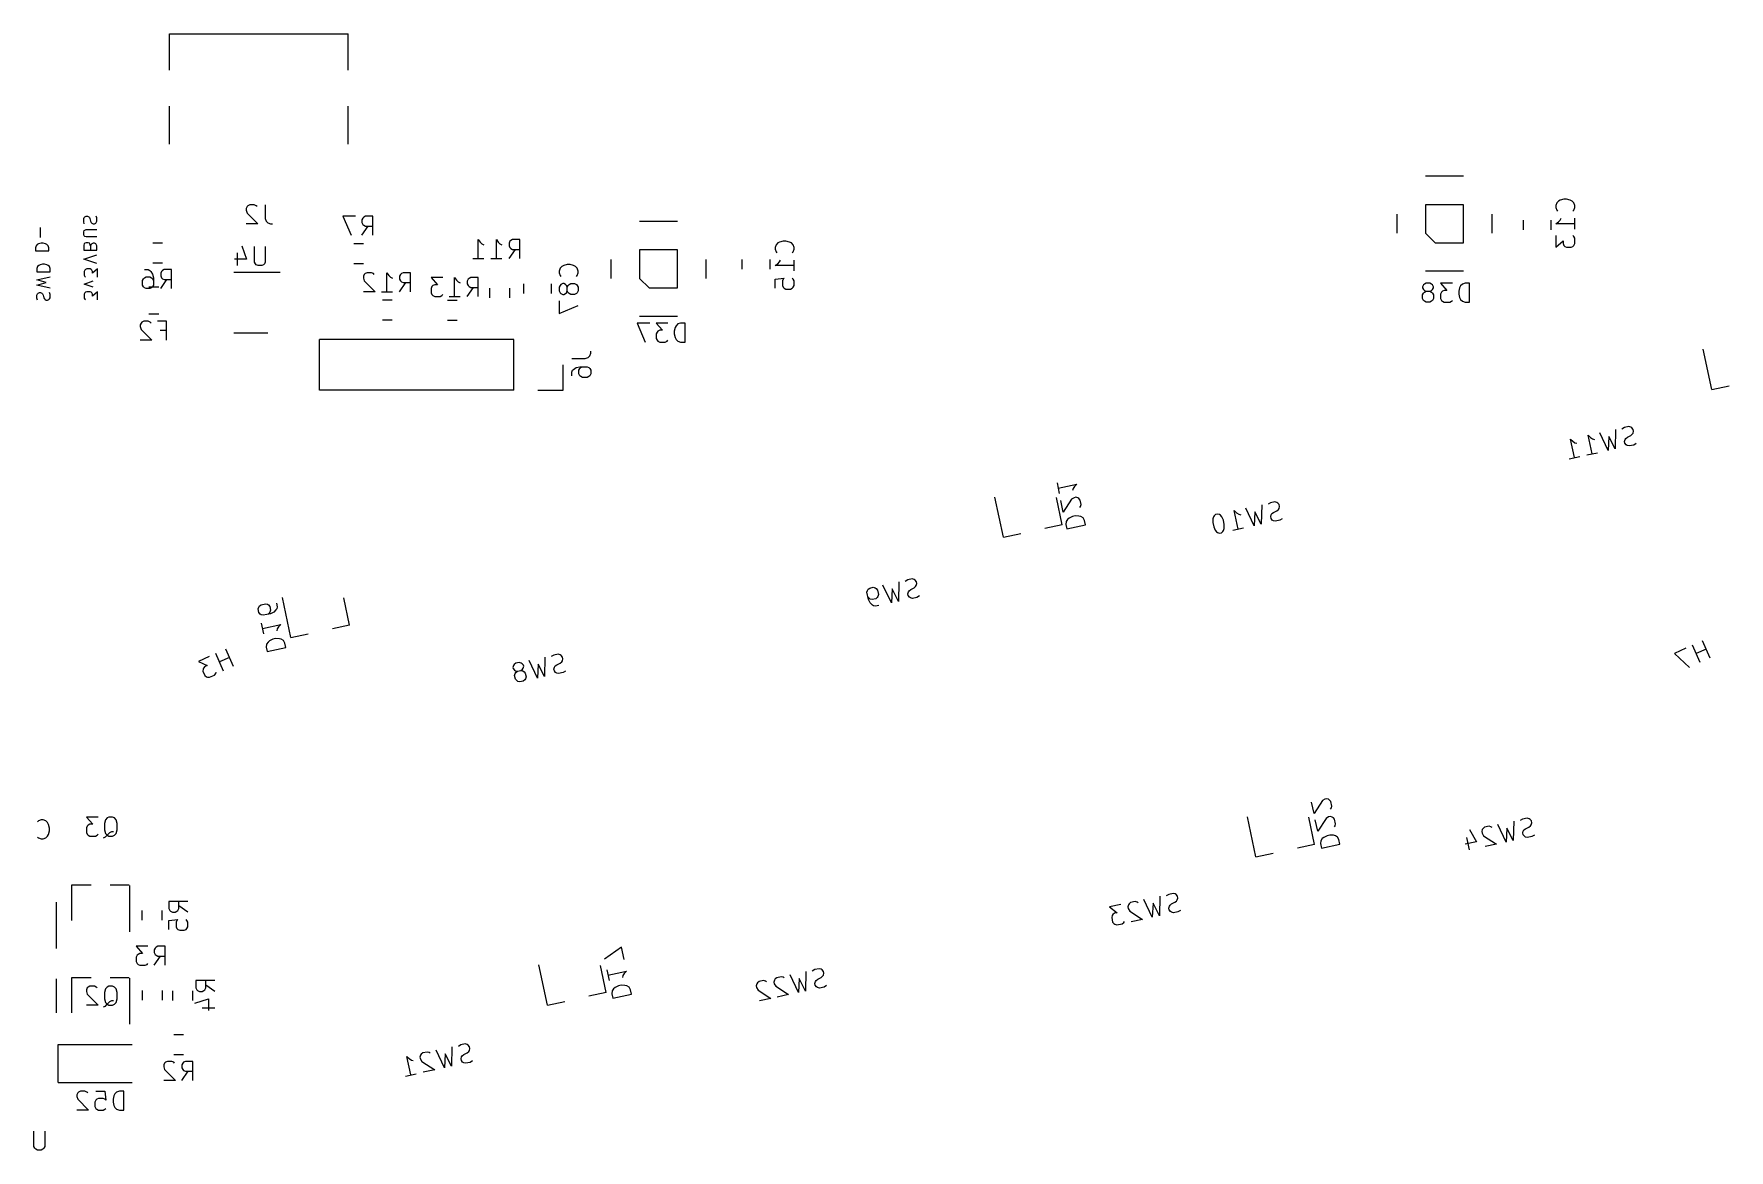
# Model space of a CAD drawing. Extents: x 27 to 362, y 19 to 136.
# Drawn here: x 181.6 to 270.9, y 77.4 to 136.2 of the extents above; entities that cross this region are included whole.
import ezdxf

# ---------------------------------------------------------------- set-up
doc = ezdxf.new("R2010")
doc.units = 0
doc.layers.add('BLACK', color=7, linetype='CONTINUOUS')

msp = doc.modelspace()

# ---------------------------------------------------------------- linework, layer by layer
at = {"layer": 'BLACK', "linetype": 'CONTINUOUS'}
for p, q in [((188.771, 134.267), (188.771, 136.167)), ((188.771, 136.167), (198.171, 136.167)), ((198.171, 134.267), (198.171, 136.167)), ((188.771, 130.367), (188.771, 132.367)), ((198.171, 130.367), (198.171, 132.367)), ((256.901, 128.679), (254.901, 128.679)), ((192.852, 127.075), (192.805, 126.98)), ((192.805, 126.98), (192.805, 126.884)), ((192.805, 126.884), (192.852, 126.741)), ((192.9, 127.122), (192.852, 127.075)), ((192.852, 126.741), (193.424, 126.17)), ((192.995, 127.17), (192.9, 127.122)), ((193.233, 127.17), (192.995, 127.17)), ((193.329, 127.122), (193.233, 127.17)), ((193.376, 127.075), (193.329, 127.122)), ((193.805, 127.17), (193.805, 126.456)), ((256.901, 127.179), (254.901, 127.179)), ((254.901, 127.179), (254.901, 125.679)), ((256.901, 125.179), (256.901, 127.179)), ((261.8, 127.271), (261.752, 127.129)), ((261.752, 127.129), (261.752, 127.033)), ((261.752, 127.033), (261.8, 126.89)), ((261.895, 127.367), (261.8, 127.271)), ((261.8, 126.89), (261.848, 126.843)), ((261.99, 127.414), (261.895, 127.367)), ((262.181, 127.462), (261.99, 127.414)), ((262.324, 127.462), (262.181, 127.462)), ((262.514, 127.414), (262.324, 127.462)), ((262.61, 127.367), (262.514, 127.414)), ((262.705, 127.271), (262.61, 127.367)), ((262.657, 126.843), (262.705, 126.89)), ((262.752, 127.129), (262.705, 127.271)), ((262.705, 126.89), (262.752, 127.033)), ((262.752, 127.033), (262.752, 127.129)), ((181.975, 125.446), (181.975, 125.979)), ((184.249, 126.446), (184.282, 126.512)), ((184.249, 126.279), (184.249, 126.446)), ((184.282, 126.179), (184.249, 126.279)), ((184.282, 126.512), (184.315, 126.546)), ((184.282, 125.812), (184.315, 125.846)), ((184.315, 126.546), (184.382, 126.579)), ((184.315, 125.846), (184.382, 125.879)), ((184.382, 126.579), (184.449, 126.579)), ((184.382, 125.879), (184.949, 125.879)), ((184.449, 126.579), (184.515, 126.546)), ((184.515, 126.546), (184.549, 126.512)), ((184.549, 126.512), (184.582, 126.446)), ((184.582, 126.446), (184.615, 126.312)), ((184.615, 126.312), (184.649, 126.246)), ((184.649, 126.246), (184.682, 126.212)), ((184.682, 126.212), (184.749, 126.179)), ((184.749, 126.179), (184.815, 126.179)), ((184.815, 126.179), (184.882, 126.212)), ((184.882, 126.212), (184.915, 126.246)), ((184.949, 126.479), (184.915, 126.579)), ((184.915, 126.246), (184.949, 126.312)), ((184.949, 126.312), (184.949, 126.479)), ((193.424, 126.17), (192.805, 126.17)), ((193.805, 126.456), (193.852, 126.313)), ((193.852, 126.313), (193.948, 126.218)), ((193.948, 126.218), (194.091, 126.17)), ((194.091, 126.17), (194.186, 126.17)), ((198.565, 126.57), (197.898, 126.57)), ((197.898, 126.57), (198.327, 125.57)), ((198.946, 126.475), (198.898, 126.38)), ((198.898, 126.38), (198.898, 126.237)), ((198.898, 126.237), (198.946, 126.141)), ((198.898, 125.57), (199.231, 126.046)), ((198.993, 126.522), (198.946, 126.475)), ((198.946, 126.141), (198.993, 126.094)), ((199.089, 126.57), (198.993, 126.522)), ((198.993, 126.094), (199.089, 126.046)), ((199.47, 126.57), (199.089, 126.57)), ((199.089, 126.046), (199.47, 126.046)), ((199.47, 125.57), (199.47, 126.57)), ((215.52, 126.297), (213.52, 126.297)), ((253.401, 125.679), (253.401, 126.679)), ((258.401, 125.679), (258.401, 126.679)), ((260.028, 126.371), (260.028, 125.849)), ((261.498, 126.371), (261.498, 125.849)), ((261.752, 126.176), (261.895, 126.271)), ((262.752, 126.176), (261.752, 126.176)), ((261.895, 126.271), (261.99, 126.367)), ((261.99, 126.367), (262.038, 126.462)), ((262.752, 125.89), (262.752, 126.462)), ((181.742, 125.012), (181.709, 124.912)), ((181.809, 125.079), (181.742, 125.012)), ((181.875, 125.112), (181.809, 125.079)), ((182.009, 125.146), (181.875, 125.112)), ((182.109, 125.146), (182.009, 125.146)), ((182.242, 125.112), (182.109, 125.146)), ((182.309, 125.079), (182.242, 125.112)), ((182.375, 125.012), (182.309, 125.079)), ((182.409, 124.912), (182.375, 125.012)), ((184.249, 125.746), (184.282, 125.812)), ((184.249, 125.612), (184.249, 125.746)), ((184.282, 125.546), (184.249, 125.612)), ((184.282, 125.112), (184.249, 125.046)), ((184.249, 125.046), (184.249, 124.779)), ((184.315, 125.512), (184.282, 125.546)), ((184.315, 125.146), (184.282, 125.112)), ((184.382, 125.479), (184.315, 125.512)), ((184.382, 125.179), (184.315, 125.146)), ((184.949, 125.479), (184.382, 125.479)), ((184.482, 125.179), (184.382, 125.179)), ((184.549, 125.146), (184.482, 125.179)), ((184.582, 125.112), (184.549, 125.146)), ((184.615, 125.012), (184.582, 125.112)), ((184.649, 125.079), (184.615, 125.012)), ((184.615, 125.012), (184.615, 124.779)), ((184.682, 125.112), (184.649, 125.079)), ((184.749, 125.146), (184.682, 125.112)), ((184.815, 125.146), (184.749, 125.146)), ((184.882, 125.112), (184.815, 125.146)), ((184.915, 125.079), (184.882, 125.112)), ((184.949, 125.012), (184.915, 125.079)), ((184.949, 124.779), (184.949, 125.012)), ((187.882, 125.165), (188.391, 125.165)), ((192.575, 125.018), (192.813, 124.303)), ((193.242, 124.16), (193.242, 124.97)), ((193.813, 124.97), (193.813, 124.16)), ((198.986, 125.115), (198.477, 125.115)), ((205.024, 124.348), (205.024, 125.348)), ((205.024, 125.348), (205.119, 125.205)), ((205.119, 125.205), (205.214, 125.11)), ((205.214, 125.11), (205.31, 125.062)), ((205.976, 124.348), (205.976, 125.348)), ((205.976, 125.348), (206.071, 125.205)), ((206.071, 125.205), (206.167, 125.11)), ((206.167, 125.11), (206.262, 125.062)), ((206.69, 125.252), (206.643, 125.157)), ((206.643, 125.157), (206.643, 125.014)), ((206.643, 125.014), (206.69, 124.919)), ((206.738, 125.3), (206.69, 125.252)), ((206.833, 125.348), (206.738, 125.3)), ((207.214, 125.348), (206.833, 125.348)), ((207.214, 124.348), (207.214, 125.348)), ((220.7, 125.071), (220.652, 124.929)), ((220.795, 125.167), (220.7, 125.071)), ((220.89, 125.214), (220.795, 125.167)), ((221.081, 125.262), (220.89, 125.214)), ((221.224, 125.262), (221.081, 125.262)), ((221.414, 125.214), (221.224, 125.262)), ((221.51, 125.167), (221.414, 125.214)), ((221.605, 125.071), (221.51, 125.167)), ((221.652, 124.929), (221.605, 125.071)), ((254.901, 125.679), (255.401, 125.179)), ((255.401, 125.179), (256.901, 125.179)), ((261.752, 125.557), (261.752, 124.938)), ((261.752, 124.938), (262.133, 125.271)), ((262.133, 125.271), (262.133, 125.129)), ((262.133, 125.129), (262.181, 125.033)), ((262.181, 125.033), (262.229, 124.986)), ((262.229, 124.986), (262.324, 124.938)), ((262.562, 124.938), (262.657, 124.986)), ((262.705, 125.51), (262.657, 125.557)), ((262.657, 124.986), (262.705, 125.033)), ((262.752, 125.414), (262.705, 125.51)), ((262.705, 125.033), (262.752, 125.129)), ((262.752, 125.129), (262.752, 125.414)), ((181.709, 124.912), (181.709, 124.746)), ((181.709, 124.746), (182.409, 124.746)), ((182.409, 124.746), (182.409, 124.912)), ((184.249, 124.779), (184.949, 124.779)), ((184.249, 124.312), (184.949, 124.546)), ((184.949, 124.079), (184.249, 124.312)), ((187.882, 124.12), (188.391, 124.12)), ((192.813, 124.303), (192.194, 124.303)), ((192.337, 124.637), (192.337, 123.97)), ((193.29, 124.065), (193.242, 124.16)), ((193.337, 124.018), (193.29, 124.065)), ((193.766, 124.065), (193.718, 124.018)), ((193.813, 124.16), (193.766, 124.065)), ((198.986, 124.07), (198.477, 124.07)), ((204.738, 124.348), (205.31, 124.348)), ((205.69, 124.348), (206.262, 124.348)), ((206.643, 124.348), (206.976, 124.824)), ((206.69, 124.919), (206.738, 124.871)), ((206.738, 124.871), (206.833, 124.824)), ((206.833, 124.824), (207.214, 124.824)), ((212.02, 123.297), (212.02, 124.297)), ((215.52, 124.797), (213.52, 124.797)), ((213.52, 124.797), (213.52, 123.297)), ((215.52, 122.797), (215.52, 124.797)), ((217.02, 123.297), (217.02, 124.297)), ((218.906, 124.302), (218.906, 123.78)), ((220.376, 124.302), (220.376, 123.78)), ((220.652, 124.929), (220.652, 124.833)), ((220.652, 124.833), (220.7, 124.69)), ((220.652, 123.976), (220.795, 124.071)), ((220.7, 124.69), (220.748, 124.643)), ((220.795, 124.071), (220.89, 124.167)), ((220.89, 124.167), (220.938, 124.262)), ((221.557, 124.643), (221.605, 124.69)), ((221.605, 124.69), (221.652, 124.833)), ((221.652, 124.833), (221.652, 124.929)), ((221.652, 123.69), (221.652, 124.262)), ((262.324, 124.938), (262.562, 124.938)), ((181.817, 123.917), (181.783, 123.817)), ((181.783, 123.817), (181.783, 123.65)), ((181.783, 123.65), (182.483, 123.65)), ((181.783, 123.217), (182.483, 123.383)), ((182.283, 123.083), (181.783, 123.217)), ((181.883, 123.983), (181.817, 123.917)), ((181.95, 124.017), (181.883, 123.983)), ((182.083, 124.05), (181.95, 124.017)), ((182.183, 124.05), (182.083, 124.05)), ((182.317, 124.017), (182.183, 124.05)), ((182.383, 123.983), (182.317, 124.017)), ((182.45, 123.917), (182.383, 123.983)), ((182.483, 123.817), (182.45, 123.917)), ((182.483, 123.65), (182.483, 123.817)), ((184.317, 123.733), (184.283, 123.667)), ((184.283, 123.667), (184.283, 123.467)), ((184.283, 123.467), (184.317, 123.4)), ((184.283, 123), (184.75, 123.167)), ((184.35, 123.767), (184.317, 123.733)), ((184.317, 123.4), (184.35, 123.367)), ((184.417, 123.8), (184.35, 123.767)), ((184.583, 123.8), (184.417, 123.8)), ((184.65, 123.767), (184.583, 123.8)), ((184.683, 123.733), (184.65, 123.767)), ((184.717, 123.667), (184.683, 123.733)), ((184.983, 123.8), (184.717, 123.567)), ((184.717, 123.567), (184.717, 123.667)), ((184.983, 123.367), (184.983, 123.8)), ((187.351, 123.189), (187.398, 123.284)), ((187.351, 122.95), (187.351, 123.189)), ((187.398, 123.284), (187.446, 123.331)), ((187.446, 123.76), (187.636, 123.76)), ((187.446, 123.331), (187.541, 123.379)), ((187.541, 123.379), (187.732, 123.379)), ((187.636, 123.76), (187.732, 123.712)), ((187.732, 123.712), (187.779, 123.665)), ((187.732, 123.379), (187.827, 123.331)), ((187.779, 123.665), (187.875, 123.522)), ((187.827, 123.331), (187.875, 123.284)), ((187.875, 123.522), (187.922, 123.331)), ((187.875, 123.284), (187.922, 123.189)), ((187.922, 123.331), (187.922, 122.95)), ((188.351, 123.665), (188.303, 123.57)), ((188.303, 123.57), (188.303, 123.427)), ((188.303, 123.427), (188.351, 123.331)), ((188.303, 122.76), (188.636, 123.236)), ((188.398, 123.712), (188.351, 123.665)), ((188.351, 123.331), (188.398, 123.284)), ((188.494, 123.76), (188.398, 123.712)), ((188.398, 123.284), (188.494, 123.236)), ((188.875, 123.76), (188.494, 123.76)), ((188.494, 123.236), (188.875, 123.236)), ((188.875, 122.76), (188.875, 123.76)), ((192.151, 123.632), (194.601, 123.632)), ((193.432, 123.97), (193.337, 124.018)), ((193.623, 123.97), (193.432, 123.97)), ((193.718, 124.018), (193.623, 123.97)), ((199.025, 123.505), (198.977, 123.41)), ((198.977, 123.41), (198.977, 123.314)), ((198.977, 123.314), (199.025, 123.171)), ((199.072, 123.552), (199.025, 123.505)), ((199.025, 123.171), (199.596, 122.6)), ((199.168, 123.6), (199.072, 123.552)), ((199.406, 123.6), (199.168, 123.6)), ((199.501, 123.552), (199.406, 123.6)), ((199.549, 123.505), (199.501, 123.552)), ((200.215, 122.6), (200.215, 123.6)), ((200.215, 123.6), (200.31, 123.457)), ((200.31, 123.457), (200.406, 123.362)), ((200.406, 123.362), (200.501, 123.314)), ((200.929, 123.505), (200.882, 123.41)), ((200.882, 123.41), (200.882, 123.267)), ((200.882, 123.267), (200.929, 123.171)), ((200.977, 123.552), (200.929, 123.505)), ((200.929, 123.171), (200.977, 123.124)), ((201.072, 123.6), (200.977, 123.552)), ((201.453, 123.6), (201.072, 123.6)), ((201.453, 122.6), (201.453, 123.6)), ((203.157, 123.348), (202.538, 123.348)), ((202.538, 123.348), (202.871, 122.967)), ((203.776, 122.348), (203.776, 123.348)), ((203.776, 123.348), (203.871, 123.205)), ((203.871, 123.205), (203.967, 123.11)), ((204.49, 123.252), (204.443, 123.157)), ((204.538, 123.3), (204.49, 123.252)), ((204.633, 123.348), (204.538, 123.3)), ((205.014, 123.348), (204.633, 123.348)), ((205.014, 122.348), (205.014, 123.348)), ((209.331, 123.831), (209.284, 123.688)), ((209.284, 123.688), (209.284, 123.593)), ((209.284, 123.593), (209.331, 123.45)), ((209.427, 123.927), (209.331, 123.831)), ((209.331, 123.45), (209.379, 123.403)), ((209.522, 123.974), (209.427, 123.927)), ((209.712, 124.022), (209.522, 123.974)), ((209.855, 124.022), (209.712, 124.022)), ((210.046, 123.974), (209.855, 124.022)), ((210.141, 123.927), (210.046, 123.974)), ((210.236, 123.831), (210.141, 123.927)), ((210.189, 123.403), (210.236, 123.45)), ((210.284, 123.688), (210.236, 123.831)), ((210.236, 123.45), (210.284, 123.593)), ((210.284, 123.593), (210.284, 123.688)), ((213.52, 123.297), (214.02, 122.797)), ((221.652, 123.976), (220.652, 123.976)), ((220.652, 123.262), (221.129, 123.31)), ((220.652, 122.786), (220.652, 123.262)), ((221.081, 123.262), (221.033, 123.167)), ((221.033, 123.167), (221.033, 122.929)), ((221.129, 123.31), (221.081, 123.262)), ((221.605, 123.262), (221.557, 123.31)), ((221.652, 123.167), (221.605, 123.262)), ((221.652, 122.929), (221.652, 123.167)), ((256.901, 123.679), (254.901, 123.679)), ((181.783, 122.95), (182.283, 123.083)), ((182.483, 122.783), (181.783, 122.95)), ((181.783, 122.417), (181.817, 122.483)), ((181.783, 122.25), (181.783, 122.417)), ((181.817, 122.483), (181.85, 122.517)), ((181.85, 122.517), (181.917, 122.55)), ((181.917, 122.55), (181.983, 122.55)), ((181.983, 122.55), (182.05, 122.517)), ((182.05, 122.517), (182.083, 122.483)), ((182.083, 122.483), (182.117, 122.417)), ((182.117, 122.417), (182.15, 122.283)), ((182.15, 122.283), (182.183, 122.217)), ((182.483, 122.45), (182.45, 122.55)), ((182.45, 122.217), (182.483, 122.283)), ((182.483, 122.283), (182.483, 122.45)), ((184.75, 122.833), (184.283, 123)), ((184.317, 122.533), (184.283, 122.467)), ((184.283, 122.467), (184.283, 122.267)), ((184.35, 122.567), (184.317, 122.533)), ((184.417, 122.6), (184.35, 122.567)), ((184.583, 122.6), (184.417, 122.6)), ((184.65, 122.567), (184.583, 122.6)), ((184.683, 122.533), (184.65, 122.567)), ((184.717, 122.467), (184.683, 122.533)), ((184.983, 122.6), (184.717, 122.367)), ((184.717, 122.367), (184.717, 122.467)), ((184.983, 122.167), (184.983, 122.6)), ((187.398, 122.855), (187.351, 122.95)), ((187.446, 122.808), (187.398, 122.855)), ((187.541, 122.76), (187.446, 122.808)), ((187.732, 122.76), (187.541, 122.76)), ((187.676, 122.857), (188.199, 122.857)), ((187.827, 122.808), (187.732, 122.76)), ((187.875, 122.855), (187.827, 122.808)), ((187.922, 122.95), (187.875, 122.855)), ((199.596, 122.6), (198.977, 122.6)), ((199.929, 122.6), (200.501, 122.6)), ((200.882, 122.6), (201.215, 123.076)), ((200.977, 123.124), (201.072, 123.076)), ((201.072, 123.076), (201.453, 123.076)), ((202.586, 122.871), (202.538, 122.776)), ((202.538, 122.776), (202.538, 122.538)), ((202.538, 122.538), (202.586, 122.443)), ((202.633, 122.919), (202.586, 122.871)), ((202.586, 122.443), (202.633, 122.395)), ((202.729, 122.967), (202.633, 122.919)), ((202.633, 122.395), (202.729, 122.348)), ((202.871, 122.967), (202.729, 122.967)), ((202.729, 122.348), (203.014, 122.348)), ((203.014, 122.348), (203.11, 122.395)), ((203.11, 122.395), (203.157, 122.443)), ((203.49, 122.348), (204.062, 122.348)), ((203.967, 123.11), (204.062, 123.062)), ((204.443, 123.157), (204.443, 123.014)), ((204.443, 123.014), (204.49, 122.919)), ((204.443, 122.348), (204.776, 122.824)), ((204.49, 122.919), (204.538, 122.871)), ((204.538, 122.871), (204.633, 122.824)), ((204.633, 122.824), (205.014, 122.824)), ((205.64, 122.268), (205.64, 122.777)), ((206.685, 122.268), (206.685, 122.777)), ((207.416, 122.499), (207.416, 123.021)), ((208.886, 122.499), (208.886, 123.021)), ((209.331, 122.927), (209.284, 122.831)), ((209.284, 122.831), (209.284, 122.641)), ((209.284, 122.641), (209.331, 122.546)), ((209.379, 122.974), (209.331, 122.927)), ((209.331, 122.546), (209.379, 122.498)), ((209.474, 123.022), (209.379, 122.974)), ((209.379, 122.498), (209.474, 122.45)), ((209.522, 123.022), (209.474, 123.022)), ((209.474, 122.45), (209.522, 122.45)), ((209.617, 122.974), (209.522, 123.022)), ((209.522, 122.45), (209.617, 122.498)), ((209.665, 122.927), (209.617, 122.974)), ((209.617, 122.498), (209.665, 122.546)), ((209.712, 122.831), (209.665, 122.927)), ((209.665, 122.546), (209.712, 122.641)), ((209.712, 122.831), (209.76, 122.927)), ((209.712, 122.641), (209.712, 122.831)), ((209.76, 122.546), (209.712, 122.641)), ((209.76, 122.927), (209.808, 122.974)), ((209.808, 122.498), (209.76, 122.546)), ((209.808, 122.974), (209.903, 123.022)), ((209.903, 122.45), (209.808, 122.498)), ((209.903, 123.022), (210.093, 123.022)), ((210.093, 122.45), (209.903, 122.45)), ((210.093, 123.022), (210.189, 122.974)), ((210.189, 122.498), (210.093, 122.45)), ((210.189, 122.974), (210.236, 122.927)), ((210.236, 122.546), (210.189, 122.498)), ((210.236, 122.927), (210.284, 122.831)), ((210.284, 122.641), (210.236, 122.546)), ((210.284, 122.831), (210.284, 122.641)), ((214.02, 122.797), (215.52, 122.797)), ((221.033, 122.929), (221.081, 122.833)), ((221.081, 122.833), (221.129, 122.786)), ((221.129, 122.786), (221.224, 122.738)), ((221.224, 122.738), (221.462, 122.738)), ((221.462, 122.738), (221.557, 122.786)), ((221.557, 122.786), (221.605, 122.833)), ((221.605, 122.833), (221.652, 122.929)), ((254.786, 122.952), (254.738, 122.857)), ((254.738, 122.857), (254.738, 122.81)), ((254.738, 122.81), (254.786, 122.714)), ((254.738, 122.429), (254.786, 122.524)), ((254.738, 122.238), (254.738, 122.429)), ((254.833, 123), (254.786, 122.952)), ((254.786, 122.714), (254.833, 122.667)), ((254.786, 122.524), (254.833, 122.571)), ((254.929, 123.048), (254.833, 123)), ((254.833, 122.667), (254.929, 122.619)), ((254.833, 122.571), (254.929, 122.619)), ((255.119, 123.048), (254.929, 123.048)), ((254.929, 122.619), (255.119, 122.619)), ((255.214, 123), (255.119, 123.048)), ((255.119, 122.619), (255.214, 122.667)), ((255.119, 122.619), (255.214, 122.571)), ((255.262, 122.952), (255.214, 123)), ((255.214, 122.667), (255.262, 122.714)), ((255.214, 122.571), (255.262, 122.524)), ((255.31, 122.857), (255.262, 122.952)), ((255.262, 122.714), (255.31, 122.81)), ((255.262, 122.524), (255.31, 122.429)), ((255.31, 122.81), (255.31, 122.857)), ((255.31, 122.429), (255.31, 122.238)), ((256.31, 123.048), (255.69, 123.048)), ((255.69, 123.048), (256.024, 122.667)), ((255.738, 122.571), (255.69, 122.476)), ((255.69, 122.476), (255.69, 122.238)), ((255.786, 122.619), (255.738, 122.571)), ((255.881, 122.667), (255.786, 122.619)), ((256.024, 122.667), (255.881, 122.667)), ((256.69, 122.81), (256.643, 122.619)), ((256.643, 122.619), (256.643, 122.476)), ((256.643, 122.476), (256.69, 122.286)), ((256.738, 122.905), (256.69, 122.81)), ((256.69, 122.286), (256.738, 122.19)), ((256.833, 123), (256.738, 122.905)), ((256.976, 123.048), (256.833, 123)), ((257.214, 123.048), (256.976, 123.048)), ((257.214, 122.048), (257.214, 123.048)), ((181.817, 122.15), (181.783, 122.25)), ((182.183, 122.217), (182.217, 122.183)), ((182.217, 122.183), (182.283, 122.15)), ((182.283, 122.15), (182.35, 122.15)), ((182.35, 122.15), (182.417, 122.183)), ((182.417, 122.183), (182.45, 122.217)), ((184.283, 122.267), (184.317, 122.2)), ((184.317, 122.2), (184.35, 122.167)), ((187.676, 121.437), (188.199, 121.437)), ((200.494, 122.145), (199.984, 122.145)), ((203.396, 122.145), (203.905, 122.145)), ((209.284, 122.117), (209.284, 121.45)), ((209.284, 121.45), (210.284, 121.879)), ((254.786, 122.143), (254.738, 122.238)), ((254.833, 122.095), (254.786, 122.143)), ((254.929, 122.048), (254.833, 122.095)), ((255.119, 122.048), (254.929, 122.048)), ((255.214, 122.095), (255.119, 122.048)), ((255.262, 122.143), (255.214, 122.095)), ((255.31, 122.238), (255.262, 122.143)), ((255.69, 122.238), (255.738, 122.143)), ((255.738, 122.143), (255.786, 122.095)), ((255.786, 122.095), (255.881, 122.048)), ((255.881, 122.048), (256.167, 122.048)), ((256.167, 122.048), (256.262, 122.095)), ((256.262, 122.095), (256.31, 122.143)), ((256.738, 122.19), (256.833, 122.095)), ((256.833, 122.095), (256.976, 122.048)), ((256.976, 122.048), (257.214, 122.048)), ((187.271, 120.95), (187.223, 120.855)), ((187.223, 120.855), (187.223, 120.759)), ((187.223, 120.759), (187.271, 120.616)), ((187.319, 120.997), (187.271, 120.95)), ((187.271, 120.616), (187.843, 120.045)), ((187.414, 121.045), (187.319, 120.997)), ((187.652, 121.045), (187.414, 121.045)), ((187.747, 120.997), (187.652, 121.045)), ((187.795, 120.95), (187.747, 120.997)), ((188.604, 121.045), (188.128, 121.045)), ((188.271, 120.569), (188.604, 120.569)), ((188.604, 120.045), (188.604, 121.045)), ((200.494, 121.1), (199.984, 121.1)), ((203.396, 121.1), (203.905, 121.1)), ((214.057, 120.948), (213.39, 120.948)), ((213.39, 120.948), (213.819, 119.948)), ((215.52, 121.297), (213.52, 121.297)), ((215.01, 120.948), (214.39, 120.948)), ((214.39, 120.948), (214.724, 120.567)), ((214.486, 120.519), (214.438, 120.471)), ((214.581, 120.567), (214.486, 120.519)), ((214.724, 120.567), (214.581, 120.567)), ((215.39, 120.71), (215.343, 120.519)), ((215.343, 120.519), (215.343, 120.376)), ((215.438, 120.805), (215.39, 120.71)), ((215.533, 120.9), (215.438, 120.805)), ((215.676, 120.948), (215.533, 120.9)), ((215.914, 120.948), (215.676, 120.948)), ((215.914, 119.948), (215.914, 120.948)), ((187.843, 120.045), (187.223, 120.045)), ((193.951, 120.412), (192.151, 120.412)), ((196.673, 117.417), (196.673, 120.077)), ((206.893, 120.077), (196.673, 120.077)), ((206.893, 117.417), (206.893, 120.077)), ((214.438, 120.471), (214.39, 120.376)), ((214.39, 120.376), (214.39, 120.138)), ((214.39, 120.138), (214.438, 120.043)), ((214.438, 120.043), (214.486, 119.995)), ((214.486, 119.995), (214.581, 119.948)), ((214.581, 119.948), (214.867, 119.948)), ((214.867, 119.948), (214.962, 119.995)), ((214.962, 119.995), (215.01, 120.043)), ((215.343, 120.376), (215.39, 120.186)), ((215.39, 120.186), (215.438, 120.09)), ((215.438, 120.09), (215.533, 119.995)), ((215.533, 119.995), (215.676, 119.948)), ((215.676, 119.948), (215.914, 119.948)), ((209.493, 117.417), (209.493, 118.747)), ((209.945, 119.081), (210.659, 119.081)), ((210.659, 119.081), (210.802, 119.128)), ((210.802, 119.128), (210.898, 119.224)), ((210.898, 119.224), (210.945, 119.366)), ((210.945, 119.366), (210.945, 119.462)), ((269.967, 117.454), (269.518, 119.566)), ((209.945, 118.366), (209.993, 118.462)), ((209.945, 118.176), (209.945, 118.366)), ((209.993, 118.462), (210.04, 118.509)), ((210.04, 118.509), (210.183, 118.605)), ((210.183, 118.605), (210.374, 118.652)), ((210.326, 118.462), (210.374, 118.557)), ((210.326, 118.271), (210.326, 118.462)), ((210.374, 118.176), (210.326, 118.271)), ((210.374, 118.652), (210.755, 118.652)), ((210.374, 118.557), (210.421, 118.605)), ((210.421, 118.128), (210.374, 118.176)), ((210.421, 118.605), (210.517, 118.652)), ((210.517, 118.081), (210.421, 118.128)), ((210.755, 118.081), (210.517, 118.081)), ((210.755, 118.652), (210.85, 118.605)), ((210.85, 118.128), (210.755, 118.081)), ((210.85, 118.605), (210.898, 118.557)), ((210.898, 118.176), (210.85, 118.128)), ((210.898, 118.557), (210.945, 118.462)), ((210.945, 118.271), (210.898, 118.176)), ((210.945, 118.462), (210.945, 118.271)), ((206.893, 117.417), (196.673, 117.417)), ((208.163, 117.417), (209.493, 117.417)), ((269.967, 117.454), (270.877, 117.647)), ((264.504, 114.243), (264.063, 115.172)), ((264.901, 115.35), (264.876, 114.322)), ((265.367, 115.449), (265.237, 115.372)), ((265.6, 115.498), (265.367, 115.449)), ((265.703, 115.471), (265.6, 115.498)), ((265.76, 115.435), (265.703, 115.471)), ((265.826, 115.352), (265.76, 115.435)), ((265.782, 115.099), (265.819, 115.155)), ((265.819, 115.155), (265.846, 115.258)), ((265.846, 115.258), (265.826, 115.352)), ((262.734, 113.867), (262.526, 114.845)), ((262.526, 114.845), (262.649, 114.725)), ((262.649, 114.725), (262.762, 114.652)), ((262.762, 114.652), (262.865, 114.625)), ((263.665, 114.065), (263.457, 115.043)), ((263.457, 115.043), (263.58, 114.923)), ((263.58, 114.923), (263.693, 114.85)), ((263.693, 114.85), (263.796, 114.823)), ((264.542, 114.981), (264.504, 114.243)), ((264.876, 114.322), (264.542, 114.981)), ((265.376, 114.72), (265.403, 114.823)), ((265.396, 114.627), (265.376, 114.72)), ((265.462, 114.544), (265.396, 114.627)), ((265.403, 114.823), (265.439, 114.88)), ((265.439, 114.88), (265.523, 114.946)), ((265.519, 114.507), (265.462, 114.544)), ((265.622, 114.481), (265.519, 114.507)), ((265.523, 114.946), (265.699, 115.032)), ((265.855, 114.53), (265.622, 114.481)), ((265.699, 115.032), (265.782, 115.099)), ((265.984, 114.606), (265.855, 114.53)), ((262.454, 113.807), (263.013, 113.926)), ((263.386, 114.005), (263.945, 114.124)), ((235.495, 112.54), (235.614, 111.981)), ((235.555, 112.261), (236.533, 112.469)), ((236.533, 112.469), (236.413, 112.346)), ((232.675, 109.676), (232.226, 111.788)), ((235.766, 110.333), (235.463, 111.761)), ((235.822, 111.003), (235.693, 111.609)), ((236.262, 111.681), (235.822, 111.003)), ((236.392, 111.757), (236.262, 111.681)), ((236.339, 112.233), (236.313, 112.13)), ((236.413, 112.346), (236.339, 112.233)), ((236.485, 111.777), (236.392, 111.757)), ((236.588, 111.75), (236.485, 111.777)), ((236.645, 111.714), (236.588, 111.75)), ((236.711, 111.63), (236.645, 111.714)), ((236.76, 111.397), (236.711, 111.63)), ((236.134, 110.68), (236.051, 110.614)), ((236.31, 110.766), (236.134, 110.68)), ((236.45, 110.796), (236.31, 110.766)), ((236.646, 110.789), (236.45, 110.796)), ((236.749, 110.762), (236.646, 110.789)), ((236.697, 111.238), (236.734, 111.294)), ((236.734, 111.294), (236.76, 111.397)), ((236.862, 110.689), (236.749, 110.762)), ((236.939, 110.559), (236.862, 110.689)), ((243.726, 110.751), (243.699, 110.648)), ((243.762, 110.808), (243.726, 110.751)), ((243.846, 110.874), (243.762, 110.808)), ((243.939, 110.894), (243.846, 110.874)), ((244.042, 110.867), (243.939, 110.894)), ((244.098, 110.831), (244.042, 110.867)), ((244.165, 110.747), (244.098, 110.831)), ((244.251, 110.571), (244.165, 110.747)), ((245.032, 110.104), (244.824, 111.082)), ((244.824, 111.082), (244.947, 110.962)), ((244.947, 110.962), (245.06, 110.889)), ((245.06, 110.889), (245.163, 110.862)), ((245.87, 110.282), (245.429, 111.211)), ((245.908, 111.02), (245.87, 110.282)), ((246.243, 110.361), (245.908, 111.02)), ((246.268, 111.389), (246.243, 110.361)), ((246.733, 111.488), (246.604, 111.412)), ((246.966, 111.538), (246.733, 111.488)), ((246.742, 110.76), (246.769, 110.863)), ((246.762, 110.667), (246.742, 110.76)), ((246.769, 110.863), (246.806, 110.919)), ((246.806, 110.919), (246.889, 110.986)), ((246.889, 110.986), (247.065, 111.072)), ((247.069, 111.511), (246.966, 111.538)), ((247.065, 111.072), (247.149, 111.138)), ((247.126, 111.474), (247.069, 111.511)), ((247.192, 111.391), (247.126, 111.474)), ((247.149, 111.138), (247.185, 111.195)), ((247.185, 111.195), (247.212, 111.298)), ((247.212, 111.298), (247.192, 111.391)), ((232.675, 109.676), (233.585, 109.869)), ((235.766, 110.333), (234.857, 110.139)), ((235.977, 110.501), (235.96, 110.351)), ((235.96, 110.351), (236.01, 110.118)), ((236.051, 110.614), (235.977, 110.501)), ((236.01, 110.118), (236.988, 110.326)), ((236.988, 110.326), (236.939, 110.559)), ((243.699, 110.648), (243.692, 110.452)), ((243.692, 110.452), (243.741, 110.219)), ((243.741, 110.219), (243.828, 110.043)), ((243.828, 110.043), (243.894, 109.96)), ((243.894, 109.96), (243.95, 109.923)), ((243.95, 109.923), (244.053, 109.896)), ((244.053, 109.896), (244.147, 109.916)), ((244.147, 109.916), (244.23, 109.982)), ((244.23, 109.982), (244.267, 110.039)), ((244.3, 110.338), (244.251, 110.571)), ((244.267, 110.039), (244.293, 110.142)), ((244.293, 110.142), (244.3, 110.338)), ((244.752, 110.045), (245.311, 110.163)), ((246.828, 110.583), (246.762, 110.667)), ((246.885, 110.547), (246.828, 110.583)), ((246.988, 110.52), (246.885, 110.547)), ((247.221, 110.569), (246.988, 110.52)), ((247.351, 110.646), (247.221, 110.569)), ((226.771, 106.222), (226.33, 107.151)), ((227.168, 107.329), (227.143, 106.302)), ((227.634, 107.428), (227.504, 107.352)), ((227.867, 107.478), (227.634, 107.428)), ((227.97, 107.451), (227.867, 107.478)), ((228.026, 107.414), (227.97, 107.451)), ((228.093, 107.331), (228.026, 107.414)), ((228.049, 107.078), (228.086, 107.135)), ((228.086, 107.135), (228.113, 107.238)), ((228.113, 107.238), (228.093, 107.331)), ((195.162, 104.393), (194.713, 106.506)), ((198.253, 105.05), (197.95, 106.478)), ((225.484, 106.777), (225.511, 106.88)), ((225.564, 106.404), (225.484, 106.777)), ((225.511, 106.88), (225.548, 106.936)), ((225.6, 106.461), (225.534, 106.544)), ((225.548, 106.936), (225.631, 107.003)), ((225.65, 106.228), (225.564, 106.404)), ((225.657, 106.424), (225.6, 106.461)), ((225.631, 107.003), (225.817, 107.042)), ((225.773, 106.108), (225.65, 106.228)), ((225.76, 106.397), (225.657, 106.424)), ((225.946, 106.437), (225.76, 106.397)), ((225.817, 107.042), (225.92, 107.015)), ((225.92, 107.015), (225.977, 106.979)), ((226.029, 106.503), (225.946, 106.437)), ((225.977, 106.979), (226.043, 106.896)), ((226.066, 106.56), (226.029, 106.503)), ((226.043, 106.896), (226.093, 106.663)), ((226.093, 106.663), (226.066, 106.56)), ((226.808, 106.961), (226.771, 106.222)), ((227.143, 106.302), (226.808, 106.961)), ((227.643, 106.7), (227.669, 106.803)), ((227.662, 106.607), (227.643, 106.7)), ((227.729, 106.524), (227.662, 106.607)), ((227.669, 106.803), (227.706, 106.859)), ((227.706, 106.859), (227.789, 106.926)), ((227.785, 106.487), (227.729, 106.524)), ((227.888, 106.46), (227.785, 106.487)), ((227.789, 106.926), (227.966, 107.012)), ((228.121, 106.51), (227.888, 106.46)), ((227.966, 107.012), (228.049, 107.078)), ((228.251, 106.586), (228.121, 106.51)), ((193.439, 105.899), (193.466, 106.002)), ((193.479, 105.713), (193.439, 105.899)), ((193.466, 106.002), (193.502, 106.059)), ((193.545, 105.63), (193.479, 105.713)), ((193.502, 106.059), (193.586, 106.125)), ((193.601, 105.593), (193.545, 105.63)), ((193.586, 106.125), (193.819, 106.175)), ((193.705, 105.566), (193.601, 105.593)), ((194.077, 105.645), (193.705, 105.566)), ((193.819, 106.175), (193.922, 106.148)), ((193.922, 106.148), (193.978, 106.111)), ((194.021, 105.682), (193.937, 105.616)), ((193.978, 106.111), (194.045, 106.028)), ((194.057, 105.739), (194.021, 105.682)), ((194.045, 106.028), (194.084, 105.842)), ((194.084, 105.842), (194.057, 105.739)), ((194.254, 105.732), (194.077, 105.645)), ((194.374, 105.854), (194.254, 105.732)), ((194.41, 105.911), (194.374, 105.854)), ((194.397, 106.2), (194.437, 106.014)), ((194.437, 106.014), (194.41, 105.911)), ((225.829, 106.071), (225.773, 106.108)), ((225.932, 106.044), (225.829, 106.071)), ((226.118, 106.084), (225.932, 106.044)), ((193.597, 105.154), (193.716, 104.595)), ((193.657, 104.874), (194.635, 105.082)), ((194.442, 104.847), (194.415, 104.744)), ((194.515, 104.96), (194.442, 104.847)), ((194.635, 105.082), (194.515, 104.96)), ((195.162, 104.393), (196.072, 104.587)), ((198.253, 105.05), (197.343, 104.857)), ((191.619, 102.635), (191.212, 103.548)), ((192.141, 102.867), (191.734, 103.781)), ((193.882, 104.046), (193.865, 103.896)), ((193.865, 103.896), (193.914, 103.663)), ((193.955, 104.159), (193.882, 104.046)), ((193.914, 103.663), (194.892, 103.871)), ((194.038, 104.225), (193.955, 104.159)), ((194.215, 104.311), (194.038, 104.225)), ((194.354, 104.341), (194.215, 104.311)), ((194.551, 104.334), (194.354, 104.341)), ((194.654, 104.307), (194.551, 104.334)), ((194.767, 104.234), (194.654, 104.307)), ((194.843, 104.104), (194.767, 104.234)), ((194.892, 103.871), (194.843, 104.104)), ((268.606, 103.834), (267.997, 103.563)), ((267.997, 103.563), (268.796, 102.824)), ((269.361, 103.076), (268.954, 103.989)), ((269.67, 103.787), (269.148, 103.554)), ((269.883, 103.308), (269.476, 104.222)), ((190.864, 103.394), (190.299, 103.142)), ((190.299, 103.142), (190.758, 102.929)), ((190.536, 102.726), (190.531, 102.62)), ((190.56, 102.789), (190.536, 102.726)), ((190.628, 102.871), (190.56, 102.789)), ((190.758, 102.929), (190.628, 102.871)), ((191.928, 103.346), (191.406, 103.113)), ((206.877, 102.919), (206.851, 102.816)), ((206.851, 102.816), (206.861, 102.769)), ((206.861, 102.769), (206.927, 102.686)), ((206.914, 102.976), (206.877, 102.919)), ((206.997, 103.042), (206.914, 102.976)), ((206.927, 102.686), (206.983, 102.649)), ((206.983, 102.649), (207.086, 102.623)), ((207.184, 103.081), (206.997, 103.042)), ((207.086, 102.623), (207.273, 102.662)), ((207.287, 103.055), (207.184, 103.081)), ((207.273, 102.662), (207.356, 102.729)), ((207.273, 102.662), (207.376, 102.636)), ((207.343, 103.018), (207.287, 103.055)), ((207.41, 102.935), (207.343, 103.018)), ((207.356, 102.729), (207.393, 102.785)), ((207.376, 102.636), (207.432, 102.599)), ((207.393, 102.785), (207.419, 102.888)), ((207.419, 102.888), (207.41, 102.935)), ((208.137, 102.262), (207.696, 103.19)), ((208.175, 103), (208.137, 102.262)), ((208.509, 102.341), (208.175, 103)), ((208.534, 103.369), (208.509, 102.341)), ((209, 103.468), (208.87, 103.391)), ((209.233, 103.517), (209, 103.468)), ((209.009, 102.739), (209.036, 102.842)), ((209.029, 102.646), (209.009, 102.739)), ((209.095, 102.563), (209.029, 102.646)), ((209.036, 102.842), (209.072, 102.899)), ((209.072, 102.899), (209.156, 102.965)), ((209.156, 102.965), (209.332, 103.051)), ((209.336, 103.49), (209.233, 103.517)), ((209.332, 103.051), (209.415, 103.118)), ((209.393, 103.454), (209.336, 103.49)), ((209.459, 103.37), (209.393, 103.454)), ((209.415, 103.118), (209.452, 103.174)), ((209.452, 103.174), (209.479, 103.277)), ((209.479, 103.277), (209.459, 103.37)), ((190.531, 102.62), (190.628, 102.402)), ((190.628, 102.402), (190.71, 102.335)), ((190.71, 102.335), (190.773, 102.31)), ((190.773, 102.31), (190.88, 102.306)), ((190.88, 102.306), (191.141, 102.422)), ((191.141, 102.422), (191.208, 102.504)), ((191.208, 102.504), (191.232, 102.567)), ((206.94, 102.397), (206.967, 102.5)), ((206.979, 102.21), (206.94, 102.397)), ((206.967, 102.5), (207.003, 102.556)), ((207.046, 102.127), (206.979, 102.21)), ((207.003, 102.556), (207.086, 102.623)), ((207.102, 102.091), (207.046, 102.127)), ((207.205, 102.064), (207.102, 102.091)), ((207.392, 102.103), (207.205, 102.064)), ((207.475, 102.17), (207.392, 102.103)), ((207.432, 102.599), (207.499, 102.516)), ((207.511, 102.226), (207.475, 102.17)), ((207.499, 102.516), (207.538, 102.329)), ((207.538, 102.329), (207.511, 102.226)), ((209.152, 102.526), (209.095, 102.563)), ((209.255, 102.499), (209.152, 102.526)), ((209.488, 102.549), (209.255, 102.499)), ((209.617, 102.625), (209.488, 102.549)), ((249.024, 95.1348), (248.895, 95.7403)), ((249.464, 95.8125), (249.024, 95.1348)), ((249.594, 95.8888), (249.464, 95.8125)), ((249.687, 95.9086), (249.594, 95.8888)), ((249.79, 95.8818), (249.687, 95.9086)), ((249.847, 95.8451), (249.79, 95.8818)), ((249.913, 95.7619), (249.847, 95.8451)), ((249.962, 95.529), (249.913, 95.7619)), ((249.936, 95.4259), (249.962, 95.529)), ((181.873, 94.7524), (181.826, 94.7048)), ((182.016, 94.8), (181.873, 94.7524)), ((182.111, 94.8), (182.016, 94.8)), ((182.254, 94.7524), (182.111, 94.8)), ((182.349, 94.6572), (182.254, 94.7524)), ((182.397, 94.5619), (182.349, 94.6572)), ((185.01, 94.9476), (184.39, 94.9476)), ((184.39, 94.9476), (184.724, 94.5667)), ((185.39, 94.8048), (185.343, 94.6143)), ((185.343, 94.6143), (185.343, 94.281)), ((185.486, 94.9), (185.39, 94.8048)), ((185.581, 94.9476), (185.486, 94.9)), ((185.771, 94.9476), (185.581, 94.9476)), ((185.867, 94.9), (185.771, 94.9476)), ((185.962, 94.8048), (185.867, 94.9)), ((186.01, 94.6143), (185.962, 94.8048)), ((186.01, 94.281), (186.01, 94.6143)), ((245.967, 92.8537), (245.518, 94.9665)), ((249.058, 93.5107), (248.755, 94.9388)), ((249.222, 94.2032), (249.093, 94.8087)), ((249.662, 94.8809), (249.222, 94.2032)), ((249.792, 94.9572), (249.662, 94.8809)), ((249.885, 94.977), (249.792, 94.9572)), ((249.988, 94.9502), (249.885, 94.977)), ((249.899, 95.3694), (249.936, 95.4259)), ((250.045, 94.9136), (249.988, 94.9502)), ((250.111, 94.8303), (250.045, 94.9136)), ((250.16, 94.5974), (250.111, 94.8303)), ((259.541, 94.7398), (259.516, 93.7121)), ((260.007, 94.8388), (259.877, 94.7625)), ((260.24, 94.8883), (260.007, 94.8388)), ((260.343, 94.8615), (260.24, 94.8883)), ((260.4, 94.8248), (260.343, 94.8615)), ((260.466, 94.7416), (260.4, 94.8248)), ((260.459, 94.5453), (260.486, 94.6484)), ((260.486, 94.6484), (260.466, 94.7416)), ((181.826, 93.8953), (181.873, 93.8476)), ((181.873, 93.8476), (182.016, 93.8)), ((182.016, 93.8), (182.111, 93.8)), ((182.111, 93.8), (182.254, 93.8476)), ((182.254, 93.8476), (182.349, 93.9429)), ((182.349, 93.9429), (182.397, 94.0381)), ((182.445, 94.3714), (182.397, 94.5619)), ((182.397, 94.0381), (182.445, 94.2286)), ((182.445, 94.2286), (182.445, 94.3714)), ((184.438, 94.4714), (184.39, 94.3762)), ((184.39, 94.3762), (184.39, 94.1381)), ((184.39, 94.1381), (184.438, 94.0429)), ((184.486, 94.519), (184.438, 94.4714)), ((184.438, 94.0429), (184.486, 93.9952)), ((184.581, 94.5667), (184.486, 94.519)), ((184.486, 93.9952), (184.581, 93.9476)), ((184.724, 94.5667), (184.581, 94.5667)), ((184.581, 93.9476), (184.867, 93.9476)), ((184.867, 93.9476), (184.962, 93.9952)), ((184.962, 93.9952), (185.01, 94.0429)), ((185.295, 93.8524), (185.39, 93.9)), ((185.343, 94.281), (185.39, 94.0905)), ((185.39, 94.0905), (185.486, 93.9952)), ((185.39, 93.9), (185.486, 93.9952)), ((185.486, 93.9952), (185.629, 94.1381)), ((185.486, 93.9952), (185.581, 93.9476)), ((185.581, 93.9476), (185.771, 93.9476)), ((185.629, 94.1381), (185.724, 94.1857)), ((185.724, 94.1857), (185.819, 94.1857)), ((185.771, 93.9476), (185.867, 93.9952)), ((185.867, 93.9952), (185.962, 94.0905)), ((185.962, 94.0905), (186.01, 94.281)), ((249.451, 93.8137), (249.377, 93.7007)), ((249.534, 93.8801), (249.451, 93.8137)), ((249.71, 93.9662), (249.534, 93.8801)), ((249.85, 93.9959), (249.71, 93.9662)), ((250.046, 93.989), (249.85, 93.9959)), ((250.149, 93.9622), (250.046, 93.989)), ((250.097, 94.4379), (250.134, 94.4944)), ((250.134, 94.4944), (250.16, 94.5974)), ((250.262, 93.8888), (250.149, 93.9622)), ((250.339, 93.759), (250.262, 93.8888)), ((250.388, 93.5261), (250.339, 93.759)), ((257.049, 93.8692), (257.187, 93.2171)), ((257.203, 94.2913), (257.584, 93.6421)), ((257.884, 94.2902), (257.858, 94.1871)), ((257.858, 94.1871), (257.877, 94.094)), ((257.877, 94.094), (257.954, 93.9641)), ((257.921, 94.3467), (257.884, 94.2902)), ((258.004, 94.413), (257.921, 94.3467)), ((257.954, 93.9641), (258.631, 93.524)), ((258.237, 94.4625), (258.004, 94.413)), ((258.34, 94.4358), (258.237, 94.4625)), ((258.397, 94.3991), (258.34, 94.4358)), ((259.144, 93.6329), (258.703, 94.5616)), ((259.182, 94.3712), (259.144, 93.6329)), ((259.516, 93.7121), (259.182, 94.3712)), ((260.016, 94.1104), (260.043, 94.2134)), ((260.036, 94.0172), (260.016, 94.1104)), ((260.102, 93.934), (260.036, 94.0172)), ((260.043, 94.2134), (260.079, 94.2699)), ((260.079, 94.2699), (260.163, 94.3363)), ((260.159, 93.8973), (260.102, 93.934)), ((260.262, 93.8705), (260.159, 93.8973)), ((260.163, 94.3363), (260.339, 94.4225)), ((260.495, 93.92), (260.262, 93.8705)), ((260.339, 94.4225), (260.422, 94.4889)), ((260.422, 94.4889), (260.459, 94.5453)), ((260.624, 93.9963), (260.495, 93.92)), ((245.967, 92.8537), (246.877, 93.047)), ((249.058, 93.5107), (248.149, 93.3173)), ((249.377, 93.7007), (249.36, 93.5511)), ((249.36, 93.5511), (249.41, 93.3182)), ((249.41, 93.3182), (250.388, 93.5261)), ((257.584, 93.6421), (256.978, 93.5134)), ((258.631, 93.524), (258.026, 93.3953)), ((184.651, 91.3617), (183.601, 91.3617)), ((183.601, 91.3617), (183.601, 89.5117)), ((186.651, 91.3617), (185.651, 91.3617)), ((186.661, 91.3417), (186.661, 88.9117)), ((182.793, 90.4724), (182.793, 88.0224)), ((189.734, 90.5105), (188.734, 90.5105)), ((188.734, 90.5105), (188.734, 90.1295)), ((189.258, 90.1295), (189.258, 90.5105)), ((189.734, 89.9391), (189.258, 90.2724)), ((238.858, 90.3434), (238.253, 90.2147)), ((238.253, 90.2147), (238.658, 89.9114)), ((239.251, 90.3295), (239.224, 90.2264)), ((239.224, 90.2264), (239.244, 90.1333)), ((239.287, 90.386), (239.251, 90.3295)), ((239.371, 90.4523), (239.287, 90.386)), ((239.603, 90.5018), (239.371, 90.4523)), ((239.706, 90.4751), (239.603, 90.5018)), ((239.763, 90.4384), (239.706, 90.4751)), ((240.51, 89.6722), (240.069, 90.6008)), ((240.548, 90.4105), (240.51, 89.6722)), ((240.883, 89.7514), (240.548, 90.4105)), ((240.908, 90.7791), (240.883, 89.7514)), ((241.373, 90.8781), (241.244, 90.8018)), ((241.606, 90.9276), (241.373, 90.8781)), ((241.382, 90.1497), (241.409, 90.2527)), ((241.402, 90.0565), (241.382, 90.1497)), ((241.409, 90.2527), (241.446, 90.3092)), ((241.446, 90.3092), (241.529, 90.3756)), ((241.529, 90.3756), (241.705, 90.4618)), ((241.709, 90.9008), (241.606, 90.9276)), ((241.705, 90.4618), (241.789, 90.5282)), ((241.766, 90.8641), (241.709, 90.9008)), ((241.832, 90.7809), (241.766, 90.8641)), ((241.789, 90.5282), (241.825, 90.5846)), ((241.825, 90.5846), (241.852, 90.6877)), ((241.852, 90.6877), (241.832, 90.7809)), ((187.329, 89.5177), (187.329, 90.0271)), ((188.374, 89.5177), (188.374, 90.0271)), ((188.734, 90.1295), (188.781, 90.0343)), ((188.734, 89.5105), (189.21, 89.5581)), ((188.734, 89.0343), (188.734, 89.5105)), ((188.781, 90.0343), (188.829, 89.9867)), ((188.829, 89.9867), (188.924, 89.9391)), ((188.924, 89.9391), (189.067, 89.9391)), ((189.067, 89.9391), (189.162, 89.9867)), ((189.162, 89.5105), (189.115, 89.4153)), ((189.115, 89.4153), (189.115, 89.1772)), ((189.162, 89.9867), (189.21, 90.0343)), ((189.21, 89.5581), (189.162, 89.5105)), ((189.21, 90.0343), (189.258, 90.1295)), ((189.686, 89.5105), (189.639, 89.5581)), ((189.734, 89.4153), (189.686, 89.5105)), ((189.734, 89.1772), (189.734, 89.4153)), ((238.398, 89.7588), (238.371, 89.6558)), ((238.371, 89.6558), (238.421, 89.4229)), ((238.435, 89.8153), (238.398, 89.7588)), ((238.421, 89.4229), (238.487, 89.3396)), ((238.518, 89.8817), (238.435, 89.8153)), ((238.487, 89.3396), (238.544, 89.303)), ((238.658, 89.9114), (238.518, 89.8817)), ((238.544, 89.303), (238.647, 89.2762)), ((238.647, 89.2762), (238.926, 89.3356)), ((238.926, 89.3356), (239.01, 89.402)), ((239.01, 89.402), (239.046, 89.4584)), ((239.244, 90.1333), (239.32, 90.0034)), ((239.32, 90.0034), (239.998, 89.5633)), ((239.998, 89.5633), (239.392, 89.4346)), ((241.468, 89.9733), (241.402, 90.0565)), ((241.525, 89.9366), (241.468, 89.9733)), ((241.628, 89.9098), (241.525, 89.9366)), ((241.861, 89.9593), (241.628, 89.9098)), ((241.991, 90.0356), (241.861, 89.9593)), ((189.115, 89.1772), (189.162, 89.0819)), ((189.162, 89.0819), (189.21, 89.0343)), ((189.21, 89.0343), (189.305, 88.9867)), ((189.305, 88.9867), (189.543, 88.9867)), ((189.543, 88.9867), (189.639, 89.0343)), ((189.639, 89.0343), (189.686, 89.0819)), ((189.686, 89.0819), (189.734, 89.1772)), ((187.633, 88.1476), (187.014, 88.1476)), ((187.014, 88.1476), (187.348, 87.7667)), ((187.062, 87.6714), (187.014, 87.5762)), ((187.014, 87.5762), (187.014, 87.3381)), ((187.11, 87.719), (187.062, 87.6714)), ((187.205, 87.7667), (187.11, 87.719)), ((187.348, 87.7667), (187.205, 87.7667)), ((188.014, 88.0524), (187.967, 87.9571)), ((187.967, 87.9571), (187.967, 87.8143)), ((187.967, 87.8143), (188.014, 87.719)), ((187.967, 87.1476), (188.3, 87.6238)), ((188.062, 88.1), (188.014, 88.0524)), ((188.014, 87.719), (188.062, 87.6714)), ((188.157, 88.1476), (188.062, 88.1)), ((188.062, 87.6714), (188.157, 87.6238)), ((188.538, 88.1476), (188.157, 88.1476)), ((188.157, 87.6238), (188.538, 87.6238)), ((188.538, 87.1476), (188.538, 88.1476)), ((212.563, 88.0948), (211.674, 87.4676)), ((212.702, 87.4427), (212.563, 88.0948)), ((187.014, 87.3381), (187.062, 87.2429)), ((187.062, 87.2429), (187.11, 87.1952)), ((187.11, 87.1952), (187.205, 87.1476)), ((187.205, 87.1476), (187.49, 87.1476)), ((187.49, 87.1476), (187.586, 87.1952)), ((187.586, 87.1952), (187.633, 87.2429)), ((208.667, 85.0537), (208.218, 87.1665)), ((211.758, 85.7107), (211.455, 87.1388)), ((211.793, 86.9087), (211.912, 86.3498)), ((211.853, 86.6292), (212.831, 86.8371)), ((212.637, 86.6013), (212.611, 86.4983)), ((212.711, 86.7143), (212.637, 86.6013)), ((212.831, 86.8371), (212.711, 86.7143)), ((221.876, 85.7115), (221.436, 86.6401)), ((222.274, 86.8183), (222.249, 85.7907)), ((222.74, 86.9173), (222.61, 86.8411)), ((222.973, 86.9668), (222.74, 86.9173)), ((223.076, 86.9401), (222.973, 86.9668)), ((223.132, 86.9034), (223.076, 86.9401)), ((223.199, 86.8201), (223.132, 86.9034)), ((223.155, 86.5674), (223.192, 86.6239)), ((223.192, 86.6239), (223.218, 86.727)), ((223.218, 86.727), (223.199, 86.8201)), ((182.793, 86.4411), (182.793, 84.6411)), ((184.651, 86.4911), (183.601, 86.4911)), ((183.601, 86.4911), (183.601, 84.6411)), ((184.438, 85.9524), (184.39, 85.8571)), ((184.39, 85.8571), (184.39, 85.7619)), ((184.39, 85.7619), (184.438, 85.619)), ((184.486, 86), (184.438, 85.9524)), ((184.581, 86.0476), (184.486, 86)), ((184.819, 86.0476), (184.581, 86.0476)), ((184.914, 86), (184.819, 86.0476)), ((184.962, 85.9524), (184.914, 86)), ((185.39, 85.9048), (185.343, 85.7143)), ((185.343, 85.7143), (185.343, 85.381)), ((185.486, 86), (185.39, 85.9048)), ((185.581, 86.0476), (185.486, 86)), ((185.771, 86.0476), (185.581, 86.0476)), ((186.651, 86.4911), (185.651, 86.4911)), ((185.867, 86), (185.771, 86.0476)), ((185.962, 85.9048), (185.867, 86)), ((186.01, 85.7143), (185.962, 85.9048)), ((186.01, 85.381), (186.01, 85.7143)), ((186.661, 86.4711), (186.661, 84.0411)), ((187.329, 85.8271), (187.329, 85.3177)), ((188.374, 85.8271), (188.374, 85.3177)), ((188.929, 85.7959), (188.929, 85.2864)), ((189.974, 85.7959), (189.974, 85.2864)), ((191.152, 86.3381), (190.152, 86.3381)), ((190.152, 86.3381), (190.152, 85.9571)), ((190.152, 85.9571), (190.2, 85.8619)), ((190.2, 85.8619), (190.248, 85.8143)), ((190.248, 85.8143), (190.343, 85.7667)), ((190.343, 85.7667), (190.486, 85.7667)), ((190.486, 85.7667), (190.581, 85.8143)), ((190.581, 85.8143), (190.629, 85.8619)), ((190.629, 85.8619), (190.676, 85.9571)), ((190.676, 85.9571), (190.676, 86.3381)), ((191.152, 85.7667), (190.676, 86.1)), ((211.758, 85.7107), (210.849, 85.5173)), ((212.077, 85.8007), (212.06, 85.6511)), ((212.151, 85.9137), (212.077, 85.8007)), ((212.234, 85.9801), (212.151, 85.9137)), ((212.41, 86.0662), (212.234, 85.9801)), ((212.55, 86.0959), (212.41, 86.0662)), ((212.746, 86.089), (212.55, 86.0959)), ((212.849, 86.0622), (212.746, 86.089)), ((212.962, 85.9888), (212.849, 86.0622)), ((213.039, 85.859), (212.962, 85.9888)), ((213.088, 85.6261), (213.039, 85.859)), ((219.685, 86.1707), (219.659, 86.0677)), ((219.659, 86.0677), (219.678, 85.9745)), ((219.678, 85.9745), (219.755, 85.8447)), ((219.722, 86.2272), (219.685, 86.1707)), ((219.805, 86.2936), (219.722, 86.2272)), ((219.755, 85.8447), (220.432, 85.4046)), ((220.038, 86.3431), (219.805, 86.2936)), ((220.141, 86.3163), (220.038, 86.3431)), ((220.198, 86.2797), (220.141, 86.3163)), ((220.617, 86.3688), (220.59, 86.2657)), ((220.59, 86.2657), (220.61, 86.1725)), ((220.61, 86.1725), (220.686, 86.0427)), ((220.654, 86.4252), (220.617, 86.3688)), ((220.737, 86.4916), (220.654, 86.4252)), ((220.686, 86.0427), (221.364, 85.6026)), ((220.97, 86.5411), (220.737, 86.4916)), ((221.073, 86.5143), (220.97, 86.5411)), ((221.129, 86.4777), (221.073, 86.5143)), ((221.914, 86.4498), (221.876, 85.7115)), ((222.249, 85.7907), (221.914, 86.4498)), ((222.748, 86.189), (222.775, 86.292)), ((222.768, 86.0958), (222.748, 86.189)), ((222.835, 86.0125), (222.768, 86.0958)), ((222.775, 86.292), (222.812, 86.3485)), ((222.812, 86.3485), (222.895, 86.4149)), ((222.891, 85.9759), (222.835, 86.0125)), ((222.994, 85.9491), (222.891, 85.9759)), ((222.895, 86.4149), (223.072, 86.5011)), ((223.227, 85.9986), (222.994, 85.9491)), ((223.072, 86.5011), (223.155, 86.5674)), ((223.357, 86.0749), (223.227, 85.9986)), ((185.01, 85.0476), (184.39, 85.0476)), ((184.438, 85.619), (185.01, 85.0476)), ((185.295, 84.9524), (185.39, 85)), ((185.343, 85.381), (185.39, 85.1905)), ((185.39, 85.1905), (185.486, 85.0952)), ((185.39, 85), (185.486, 85.0952)), ((185.486, 85.0952), (185.629, 85.2381)), ((185.486, 85.0952), (185.581, 85.0476)), ((185.581, 85.0476), (185.771, 85.0476)), ((185.629, 85.2381), (185.724, 85.2857)), ((185.724, 85.2857), (185.819, 85.2857)), ((185.771, 85.0476), (185.867, 85.0952)), ((185.867, 85.0952), (185.962, 85.1905)), ((185.962, 85.1905), (186.01, 85.381)), ((190.105, 85.1476), (190.819, 85.3857)), ((190.486, 84.9095), (191.152, 84.9095)), ((190.819, 85.3857), (190.819, 84.7667)), ((208.667, 85.0537), (209.577, 85.247)), ((212.06, 85.6511), (212.11, 85.4182)), ((212.11, 85.4182), (213.088, 85.6261)), ((220.432, 85.4046), (219.827, 85.2759)), ((221.364, 85.6026), (220.758, 85.4739)), ((188.997, 83.4949), (189.506, 83.4949)), ((204.339, 83.0061), (204.106, 82.9566)), ((204.442, 82.9794), (204.339, 83.0061)), ((182.901, 80.9724), (182.901, 82.9724)), ((182.901, 82.9724), (186.801, 82.9724)), ((188.997, 82.4499), (189.506, 82.4499)), ((201.473, 81.3745), (201.265, 82.3527)), ((201.265, 82.3527), (201.388, 82.2328)), ((201.388, 82.2328), (201.501, 82.1594)), ((201.501, 82.1594), (201.604, 82.1326)), ((201.983, 82.408), (201.956, 82.305)), ((201.956, 82.305), (201.976, 82.2118)), ((201.976, 82.2118), (202.052, 82.082)), ((202.02, 82.4645), (201.983, 82.408)), ((202.103, 82.5309), (202.02, 82.4645)), ((202.336, 82.5804), (202.103, 82.5309)), ((202.439, 82.5536), (202.336, 82.5804)), ((202.496, 82.5169), (202.439, 82.5536)), ((203.243, 81.7508), (202.802, 82.6794)), ((203.28, 82.489), (203.243, 81.7508)), ((203.615, 81.83), (203.28, 82.489)), ((203.64, 82.8576), (203.615, 81.83)), ((204.106, 82.9566), (203.976, 82.8803)), ((204.115, 82.2282), (204.142, 82.3313)), ((204.135, 82.1351), (204.115, 82.2282)), ((204.201, 82.0518), (204.135, 82.1351)), ((204.142, 82.3313), (204.178, 82.3878)), ((204.178, 82.3878), (204.261, 82.4542)), ((204.261, 82.4542), (204.438, 82.5403)), ((204.438, 82.5403), (204.521, 82.6067)), ((204.498, 82.9427), (204.442, 82.9794)), ((204.565, 82.8594), (204.498, 82.9427)), ((204.521, 82.6067), (204.558, 82.6632)), ((204.558, 82.6632), (204.585, 82.7663)), ((204.585, 82.7663), (204.565, 82.8594)), ((204.723, 82.1142), (204.593, 82.0379)), ((188.513, 81.9948), (188.466, 81.8995)), ((188.466, 81.8995), (188.466, 81.8043)), ((188.466, 81.8043), (188.513, 81.6614)), ((188.561, 82.0424), (188.513, 81.9948)), ((188.513, 81.6614), (189.085, 81.09)), ((188.656, 82.09), (188.561, 82.0424)), ((188.894, 82.09), (188.656, 82.09)), ((188.99, 82.0424), (188.894, 82.09)), ((189.037, 81.9948), (188.99, 82.0424)), ((189.466, 81.9948), (189.418, 81.8995)), ((189.418, 81.8995), (189.418, 81.7567)), ((189.418, 81.7567), (189.466, 81.6614)), ((189.418, 81.09), (189.751, 81.5662)), ((189.513, 82.0424), (189.466, 81.9948)), ((189.466, 81.6614), (189.513, 81.6138)), ((189.609, 82.09), (189.513, 82.0424)), ((189.513, 81.6138), (189.609, 81.5662)), ((189.99, 82.09), (189.609, 82.09)), ((189.609, 81.5662), (189.99, 81.5662)), ((189.99, 81.09), (189.99, 82.09)), ((201.193, 81.3151), (201.752, 81.4339)), ((202.052, 82.082), (202.73, 81.6419)), ((202.73, 81.6419), (202.125, 81.5132)), ((204.257, 82.0152), (204.201, 82.0518)), ((204.36, 81.9884), (204.257, 82.0152)), ((204.593, 82.0379), (204.36, 81.9884)), ((182.901, 80.9724), (186.801, 80.9724)), ((183.937, 80.4248), (183.89, 80.3295)), ((183.89, 80.3295), (183.89, 80.2343)), ((183.985, 80.4724), (183.937, 80.4248)), ((184.08, 80.52), (183.985, 80.4724)), ((184.318, 80.52), (184.08, 80.52)), ((184.413, 80.4724), (184.318, 80.52)), ((184.461, 80.4248), (184.413, 80.4724)), ((184.89, 80.52), (185.366, 80.52)), ((185.366, 80.52), (185.413, 80.0438)), ((185.89, 80.3772), (185.842, 80.2819)), ((185.985, 80.4724), (185.89, 80.3772)), ((186.128, 80.52), (185.985, 80.4724)), ((186.366, 80.52), (186.128, 80.52)), ((186.366, 79.52), (186.366, 80.52)), ((189.085, 81.09), (188.466, 81.09)), ((183.89, 80.2343), (183.937, 80.0914)), ((184.509, 79.52), (183.89, 79.52)), ((183.937, 80.0914), (184.509, 79.52)), ((184.89, 80.0438), (184.842, 79.9486)), ((184.842, 79.9486), (184.842, 79.7105)), ((184.842, 79.7105), (184.89, 79.6153)), ((184.937, 80.0914), (184.89, 80.0438)), ((184.89, 79.6153), (184.937, 79.5676)), ((185.032, 80.1391), (184.937, 80.0914)), ((184.937, 79.5676), (185.032, 79.52)), ((185.271, 80.1391), (185.032, 80.1391)), ((185.032, 79.52), (185.271, 79.52)), ((185.366, 80.0914), (185.271, 80.1391)), ((185.271, 79.52), (185.366, 79.5676)), ((185.413, 80.0438), (185.366, 80.0914)), ((185.366, 79.5676), (185.413, 79.6153)), ((185.842, 80.2819), (185.794, 80.0914)), ((185.794, 80.0914), (185.794, 79.9486)), ((185.794, 79.9486), (185.842, 79.7581)), ((185.842, 79.7581), (185.89, 79.6629)), ((185.89, 79.6629), (185.985, 79.5676)), ((185.985, 79.5676), (186.128, 79.52)), ((186.128, 79.52), (186.366, 79.52)), ((181.629, 77.6105), (181.629, 78.42)), ((182.201, 78.42), (182.201, 77.6105)), ((181.677, 77.5153), (181.629, 77.6105)), ((181.725, 77.4676), (181.677, 77.5153)), ((181.82, 77.42), (181.725, 77.4676)), ((182.01, 77.42), (181.82, 77.42)), ((182.106, 77.4676), (182.01, 77.42)), ((182.153, 77.5153), (182.106, 77.4676)), ((182.201, 77.6105), (182.153, 77.5153))]:
    msp.add_line(p, q, dxfattribs=at)

doc.saveas('drawing.dxf')
